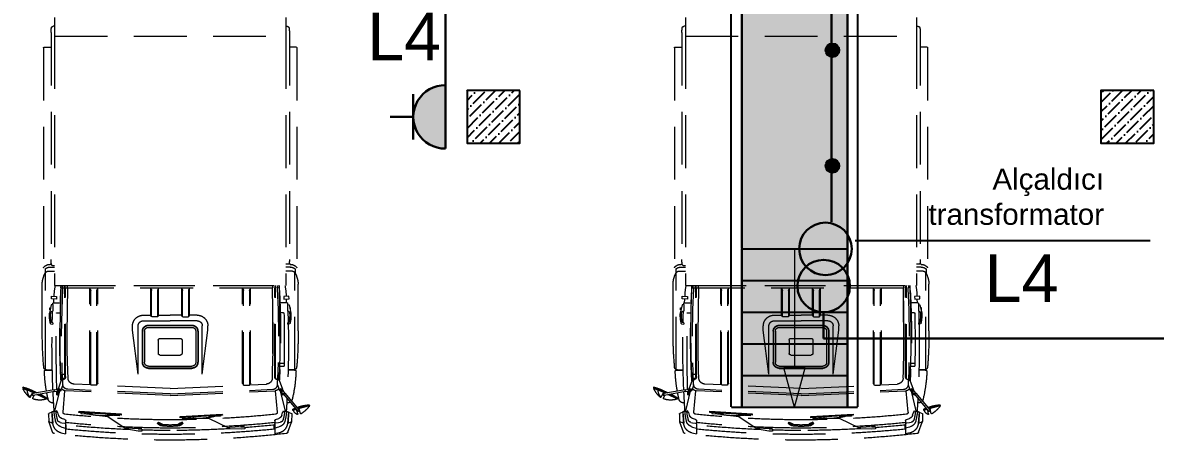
# Model space of a CAD drawing. Header units: millimetres. Extents: x 42452 to 2852333, y -419346 to 834876.
# Drawn here: x 2537334 to 2548055, y 434780 to 438755 of the extents above; entities that cross this region are included whole.
import ezdxf

# ---------------------------------------------------------------- set-up
doc = ezdxf.new("R2010")
doc.units = ezdxf.units.MM
doc.linetypes.add('( Hidden )', pattern=[0.275, 0.15, -0.125])
doc.linetypes.add('DASHED', pattern=[0.75, 0.5, -0.25])
doc.layers.add('Arakesmelerin x_tti', color=7, linetype='Continuous')
for name, color, linetype, lineweight in [('Arakesmelerin x_tti_Ном._пера__1', 7, 'Continuous', 15), ('cad-block.com_Pen_No__7', 7, 'Continuous', 60), ('memar', 7, 'Continuous', 25), ('надписи', 5, 'Continuous', 30), ('розетки10А_1Р54', 94, 'Continuous', 30), ('соед_роз', 94, 'Continuous', 30), ('Соедин', 5, 'Continuous', 30), ('Соедин_роз', 94, 'Continuous', 30)]:
    doc.layers.add(name, color=color, linetype=linetype, lineweight=lineweight)
doc.styles.get("Standard").update_dxf_attribs({"font": 'arial.ttf'})

# ---------------------------------------------------------------- blocks, each defined once
blk = doc.blocks.new('MAS1')
at = {"layer": 'cad-block.com_Pen_No__7', "color": 252, "linetype": 'DASHED', "lineweight": 9, "ltscale": 1000, "true_color": 0x939598}
for p, q in [((136686, 767974), (136671, 767974)), ((136686, 768058), (136686, 767882)), ((138873, 768058), (138873, 767882)), ((138873, 767974), (138888, 767974)), ((136651, 767914), (136651, 765765)), ((138873, 767882), (136686, 767882)), ((136686, 767882), (136686, 765519)), ((138873, 767882), (138873, 765519)), ((138907, 767914), (138907, 765765)), ((136581, 767772), (136581, 765772)), ((136581, 767772), (136581, 765599)), ((136581, 767772), (136581, 765772)), ((136581, 767772), (136581, 765599)), ((136584, 767776), (136651, 767776)), ((138974, 767776), (138907, 767776)), ((138978, 767772), (138978, 765772)), ((138978, 767772), (138978, 765599)), ((136642, 765720), (136686, 765720)), ((138916, 765720), (138904, 765720)), ((136595, 765676), (136595, 765633)), ((136598, 764723), (136598, 765638)), ((136622, 765654), (136686, 765654)), ((136642, 765693), (136686, 765693)), ((138873, 765706), (138888, 765706)), ((138916, 765693), (138873, 765693)), ((138936, 765654), (138873, 765654)), ((138961, 764723), (138961, 765638)), ((138963, 765676), (138963, 765633)), ((136568, 765090), (136568, 765533)), ((138873, 765519), (136686, 765519)), ((136746, 765498), (136746, 765519)), ((136759, 765500), (136759, 765515)), ((138797, 765518), (136761, 765518)), ((136780, 765500), (136780, 765515)), ((136787, 765500), (136787, 765515)), ((136807, 764875), (136807, 765519)), ((136807, 765500), (136807, 765515)), ((138751, 765500), (138751, 765515)), ((138772, 765500), (138772, 765515)), ((138779, 765500), (138779, 765515)), ((138800, 765500), (138800, 765515)), ((138813, 765498), (138812, 765519)), ((138990, 765090), (138990, 765533)), ((136654, 765394), (136656, 765419)), ((136703, 765391), (136654, 765394)), ((136656, 765419), (136705, 765416)), ((136705, 765416), (136703, 765391)), ((136741, 765292), (136746, 765487)), ((136745, 765472), (136746, 765480)), ((136746, 765487), (136747, 765497)), ((138812, 765497), (136747, 765497)), ((136755, 765292), (136764, 765487)), ((136764, 765487), (136764, 765497)), ((136782, 764652), (136782, 765497)), ((136790, 764656), (136790, 765497)), ((136808, 765291), (136810, 765497)), ((137019, 764593), (137019, 765487)), ((137027, 764578), (137027, 765472)), ((137086, 764576), (137086, 765472)), ((137094, 764593), (137094, 765487)), ((137596, 765240), (137596, 765487)), ((137603, 765224), (137603, 765472)), ((137662, 765224), (137662, 765472)), ((137670, 765240), (137670, 765487)), ((137889, 765240), (137889, 765487)), ((137896, 765224), (137896, 765472)), ((137955, 765224), (137955, 765472)), ((137963, 765240), (137963, 765487)), ((138465, 764593), (138465, 765487)), ((138473, 764576), (138473, 765472)), ((138531, 764578), (138531, 765472)), ((138539, 764593), (138539, 765487)), ((138750, 765291), (138748, 765497)), ((138769, 764656), (138769, 765497)), ((138776, 764652), (138776, 765497)), ((138795, 765487), (138794, 765497)), ((138803, 765292), (138795, 765487)), ((138812, 765487), (138812, 765497)), ((138818, 765292), (138812, 765487)), ((138813, 765472), (138813, 765480)), ((138903, 765419), (138854, 765416)), ((138854, 765416), (138855, 765391)), ((138855, 765391), (138904, 765394)), ((138904, 765394), (138903, 765419)), ((136654, 765336), (136637, 765258)), ((136639, 765289), (136639, 765308)), ((136639, 765308), (136648, 765308)), ((136639, 765289), (136644, 765289)), ((136668, 765338), (136654, 765336)), ((136668, 765338), (136668, 765277)), ((136673, 765355), (136740, 765355)), ((136677, 765355), (136679, 765389)), ((136737, 765048), (136741, 765292)), ((136805, 765048), (136808, 765291)), ((138754, 765048), (138750, 765291)), ((138821, 765048), (138818, 765292)), ((138885, 765355), (138819, 765355)), ((138882, 765355), (138880, 765389)), ((138890, 765338), (138905, 765336)), ((138890, 765338), (138890, 765277)), ((138905, 765336), (138922, 765258)), ((138920, 765308), (138911, 765308)), ((138920, 765289), (138915, 765289)), ((138920, 765289), (138920, 765308)), ((136707, 765261), (136736, 765261)), ((137524, 765238), (137596, 765238)), ((137524, 765238), (137596, 765238)), ((137524, 765184), (137779, 765184)), ((137603, 765225), (137597, 765236)), ((137661, 765224), (137605, 765224)), ((137663, 765225), (137669, 765236)), ((137670, 765238), (137779, 765238)), ((137889, 765238), (137779, 765238)), ((138034, 765184), (137779, 765184)), ((137896, 765225), (137890, 765236)), ((137898, 765224), (137954, 765224)), ((137956, 765225), (137962, 765236)), ((138034, 765238), (137963, 765238)), ((138034, 765238), (137963, 765238)), ((138852, 765261), (138822, 765261)), ((136647, 765157), (136668, 765153)), ((136668, 765167), (136656, 765169)), ((136668, 765167), (136668, 765153)), ((137422, 765097), (137422, 765136)), ((137476, 764681), (137422, 765097)), ((137476, 764681), (137476, 765136)), ((137516, 765086), (137516, 764792)), ((137519, 765086), (137519, 764792)), ((137537, 765087), (137537, 764792)), ((137985, 765144), (137574, 765144)), ((137985, 765141), (137574, 765141)), ((137985, 765123), (137574, 765123)), ((138022, 765087), (138022, 764792)), ((138040, 765086), (138040, 764792)), ((138043, 765086), (138043, 764792)), ((138083, 764681), (138083, 765136)), ((138083, 764681), (138136, 765097)), ((138136, 765097), (138136, 765136)), ((138890, 765167), (138903, 765169)), ((138890, 765167), (138890, 765153)), ((138912, 765157), (138890, 765153)), ((136738, 764901), (136737, 765048)), ((136806, 764902), (136805, 765048)), ((137667, 765003), (137667, 764876)), ((137877, 765017), (137682, 765017)), ((137892, 765003), (137892, 764876)), ((138753, 764902), (138754, 765048)), ((138820, 764901), (138821, 765048)), ((136743, 764705), (136738, 764901)), ((136810, 764707), (136806, 764902)), ((137877, 764861), (137682, 764861)), ((138749, 764707), (138753, 764902)), ((138816, 764705), (138820, 764901)), ((136701, 764782), (136738, 764782)), ((136701, 764751), (136739, 764751)), ((137985, 764755), (137574, 764755)), ((136603, 764719), (136663, 764719)), ((136609, 764720), (136663, 764720)), ((136746, 764617), (136743, 764705)), ((136753, 764693), (136750, 764630)), ((136756, 764695), (136759, 764695)), ((136812, 764643), (136810, 764707)), ((137985, 764738), (137574, 764738)), ((137985, 764734), (137574, 764734)), ((138746, 764643), (138749, 764707)), ((138812, 764681), (138777, 764681)), ((138802, 764695), (138800, 764695)), ((138805, 764693), (138809, 764630)), ((138812, 764617), (138816, 764705)), ((138950, 764720), (138895, 764720)), ((138956, 764719), (138895, 764719)), ((136749, 764624), (136717, 764537)), ((136764, 764580), (136745, 764527)), ((137026, 764579), (136869, 764586)), ((137027, 764578), (137020, 764590)), ((137084, 764576), (137029, 764576)), ((137086, 764578), (137093, 764590)), ((137779, 764545), (137086, 764576)), ((137779, 764545), (138473, 764576)), ((138472, 764578), (138466, 764590)), ((138475, 764576), (138529, 764576)), ((138532, 764578), (138538, 764590)), ((138532, 764579), (138689, 764586)), ((138812, 764642), (138777, 764642)), ((138795, 764580), (138814, 764527)), ((138810, 764624), (138841, 764537)), ((138840, 764541), (138849, 764539)), ((138845, 764518), (138849, 764539)), ((138877, 764532), (138849, 764539)), ((139051, 764502), (139132, 764539)), ((139060, 764500), (139136, 764536)), ((139176, 764548), (139132, 764527)), ((139132, 764539), (139136, 764536)), ((139133, 764539), (139171, 764557)), ((139175, 764552), (139136, 764533)), ((139136, 764536), (139136, 764531)), ((139172, 764542), (139170, 764545)), ((139171, 764557), (139175, 764552)), ((139175, 764552), (139176, 764548)), ((136693, 764500), (136561, 764343)), ((136706, 764489), (136575, 764332)), ((136689, 764333), (136734, 764518)), ((136693, 764500), (136710, 764524)), ((136693, 764500), (136706, 764489)), ((136706, 764489), (136727, 764510)), ((136716, 764531), (136710, 764524)), ((136710, 764524), (136727, 764510)), ((136716, 764486), (136720, 764503)), ((136733, 764518), (136727, 764510)), ((136765, 764321), (136783, 764523)), ((137779, 764477), (136786, 764522)), ((137779, 764477), (138772, 764522)), ((138793, 764321), (138775, 764523)), ((138870, 764333), (138824, 764518)), ((138835, 764520), (138845, 764518)), ((138842, 764486), (138835, 764519)), ((138874, 764515), (138845, 764518)), ((138874, 764515), (138877, 764532)), ((138874, 764515), (139076, 764479)), ((138877, 764532), (139079, 764497)), ((138944, 764451), (139023, 764489)), ((138944, 764446), (139032, 764487)), ((138944, 764451), (138944, 764446)), ((138944, 764446), (138948, 764443)), ((138948, 764443), (139040, 764486)), ((138953, 764445), (138953, 764445)), ((139068, 764499), (139136, 764531)), ((139080, 764451), (139068, 764481)), ((139101, 764467), (139087, 764493)), ((139104, 764462), (139088, 764493)), ((139131, 764528), (139132, 764527)), ((136464, 764389), (136460, 764383)), ((136460, 764383), (136461, 764379)), ((136460, 764383), (136570, 764354)), ((136461, 764379), (136567, 764351)), ((136575, 764360), (136464, 764389)), ((136466, 764375), (136466, 764378)), ((136547, 764307), (136557, 764341)), ((136572, 764305), (136579, 764335)), ((136586, 764346), (136618, 764337)), ((136589, 764349), (136621, 764341)), ((136621, 764347), (136594, 764355)), ((136611, 764333), (136613, 764339)), ((136621, 764341), (136618, 764337)), ((136621, 764347), (136621, 764341)), ((136663, 764322), (136660, 764322)), ((136660, 764322), (136664, 764214)), ((136678, 764329), (136661, 764321)), ((136666, 764408), (136676, 764408)), ((136687, 764329), (136678, 764329)), ((136685, 764333), (136689, 764333)), ((136688, 764329), (136688, 764333)), ((136707, 764331), (136695, 764326)), ((136712, 764315), (136707, 764331)), ((138642, 764328), (138243, 764303)), ((138643, 764316), (138642, 764328)), ((138846, 764315), (138851, 764331)), ((138851, 764331), (138864, 764326)), ((138873, 764333), (138870, 764333)), ((138871, 764329), (138871, 764333)), ((138871, 764329), (138881, 764329)), ((138881, 764329), (138898, 764321)), ((138892, 764408), (138883, 764408)), ((138899, 764322), (138895, 764214)), ((138896, 764322), (138899, 764322)), ((136628, 764302), (136631, 764232)), ((136660, 764319), (136632, 764308)), ((136667, 764130), (136632, 764224)), ((136664, 764217), (136635, 764227)), ((136661, 764321), (136669, 764216)), ((136669, 764215), (136664, 764214)), ((136716, 764315), (136712, 764315)), ((136723, 764291), (136716, 764315)), ((136781, 764250), (136752, 764260)), ((136790, 764237), (136790, 764207)), ((137231, 764170), (137408, 764257)), ((137286, 764302), (137285, 764290)), ((137285, 764290), (137685, 764266)), ((137686, 764278), (137286, 764302)), ((137304, 764289), (137303, 764282)), ((137303, 764282), (137411, 764276)), ((137408, 764257), (137484, 764261)), ((137411, 764276), (137411, 764282)), ((137559, 764267), (137559, 764274)), ((137666, 764261), (137559, 764267)), ((137660, 764215), (137667, 764225)), ((137667, 764267), (137666, 764261)), ((137675, 764212), (137667, 764225)), ((137667, 764225), (137701, 764210)), ((137685, 764266), (137686, 764278)), ((137891, 764225), (137858, 764210)), ((137883, 764212), (137891, 764225)), ((137899, 764215), (137891, 764225)), ((138204, 764166), (138369, 764274)), ((138243, 764292), (138643, 764316)), ((138243, 764303), (138243, 764292)), ((138262, 764293), (138262, 764286)), ((138262, 764286), (138370, 764292)), ((138370, 764292), (138369, 764299)), ((138369, 764274), (138444, 764286)), ((138518, 764301), (138517, 764308)), ((138625, 764308), (138518, 764301)), ((138625, 764315), (138625, 764308)), ((138769, 764237), (138769, 764198)), ((138778, 764250), (138807, 764260)), ((138835, 764291), (138842, 764315)), ((138842, 764315), (138846, 764315)), ((138898, 764321), (138889, 764216)), ((138889, 764215), (138895, 764214)), ((138892, 764130), (138926, 764224)), ((138895, 764217), (138924, 764227)), ((138899, 764319), (138927, 764308)), ((138930, 764302), (138928, 764232)), ((136747, 764124), (136790, 764113)), ((136790, 764207), (136790, 764113)), ((136795, 764163), (136795, 764198)), ((137075, 764182), (137074, 764162)), ((137074, 764162), (137108, 764160)), ((137110, 764180), (137075, 764182)), ((137080, 764188), (137081, 764195)), ((137106, 764186), (137080, 764188)), ((137086, 764181), (137086, 764188)), ((137099, 764180), (137100, 764187)), ((137106, 764186), (137106, 764193)), ((137108, 764160), (137216, 764163)), ((137217, 764178), (137110, 764184)), ((137110, 764184), (137110, 764180)), ((137216, 764163), (137217, 764178)), ((137217, 764171), (137231, 764170)), ((137669, 764204), (137675, 764212)), ((137701, 764210), (137701, 764206)), ((137858, 764210), (137858, 764206)), ((137890, 764204), (137883, 764212)), ((138082, 764161), (138048, 764159)), ((138048, 764159), (138049, 764139)), ((138049, 764139), (138083, 764141)), ((138052, 764166), (138052, 764173)), ((138077, 764167), (138052, 764166)), ((138058, 764159), (138058, 764166)), ((138072, 764160), (138072, 764167)), ((138077, 764167), (138077, 764174)), ((138189, 764172), (138082, 764166)), ((138082, 764166), (138082, 764161)), ((138083, 764141), (138190, 764158)), ((138190, 764158), (138189, 764172)), ((138189, 764165), (138204, 764166)), ((138764, 764163), (138764, 764198)), ((138769, 764207), (138769, 764113)), ((138811, 764124), (138769, 764113))]:
    blk.add_line(p, q, dxfattribs=at)
at = {"layer": 'cad-block.com_Pen_No__7', "color": 252, "linetype": 'DASHED', "lineweight": 9, "ltscale": 1000, "true_color": 0x939598, "flags": 128}
for points in [[(137779, 764492), (136809, 764536, -0.39005), (136762, 764584), (136757, 764706), (136753, 764901), (136752, 765048), (136755, 765292)], [(137779, 764492), (138749, 764536, 0.39005), (138797, 764584), (138801, 764706), (138806, 764901), (138807, 765048), (138803, 765292)], [(136678, 764329, 0.049602), (136694, 764234)], [(138881, 764329, -0.049602), (138865, 764234)], [(136697, 764320, 0.051562), (136711, 764247)], [(138862, 764320, -0.051562), (138847, 764247)]]:
    blk.add_lwpolyline(points, format="xyb", dxfattribs=at)
for points in [[(136739, 764527), (136731, 764523), (136723, 764527), (136723, 764537), (136731, 764542), (136739, 764537)], [(138819, 764527), (138827, 764523), (138836, 764527), (138836, 764537), (138827, 764542), (138819, 764537)]]:
    blk.add_lwpolyline(points, close=True, dxfattribs=at)
for points in [[(136737, 764223), (136754, 764220), (136782, 764216)], [(138821, 764223), (138805, 764220), (138777, 764216)], [(136741, 764183), (136754, 764179), (136790, 764169)], [(138818, 764183), (138805, 764179), (138769, 764169)]]:
    blk.add_lwpolyline(points, dxfattribs=at)
at = {"layer": 'cad-block.com_Pen_No__7', "color": 252, "linetype": 'DASHED', "lineweight": 9, "ltscale": 1000, "true_color": 0x939598}
for centre in [(136731, 764532), (138827, 764532)]:
    blk.add_circle(centre, 5.86, dxfattribs=at)
for centre, radius, start, end in [((136671, 767958), 15.8, 90, 170.9153), ((138888, 767958), 15.8, 9.0847, 90), ((136945, 767914), 294, 170.9153, 180), ((138613, 767914), 294, 0, 9.0847), ((136642, 767729), 74.6, 140.6975, 145.174), ((136642, 767729), 74.6, 140.6975, 145.174), ((138917, 767729), 74.6, 34.826, 39.3025), ((136642, 765645), 74.6, 89.753, 145.174), ((136945, 765765), 294, 180, 189.0847), ((138888, 765722), 15.8, 270, 350.9153), ((138613, 765765), 294, 350.9153, 0), ((138917, 765645), 74.6, 34.826, 90.247), ((136802, 765525), 234, 150.197, 177.9872), ((136642, 765621), 72.1, 89.753, 130.2072), ((136622, 765628), 26.4, 90, 150.197), ((138917, 765621), 72.1, 49.7928, 90.247), ((138936, 765628), 26.4, 29.803, 90), ((138757, 765525), 234, 2.0128, 29.803), ((137322, 765396), 641, 168.9794, 178.117), ((136761, 765515), 2.83, 90, 180), ((136782, 765515), 2.83, 90, 180), ((136790, 765515), 2.83, 90, 180), ((136810, 765515), 2.83, 90, 180), ((138748, 765515), 2.83, 0, 90), ((138717, 765519), 48.8, 359.6316, 0.1937), ((138769, 765515), 2.83, 0, 90), ((138716, 765508), 58.6, 10.605, 11.0819), ((138776, 765515), 2.83, 0, 90), ((138797, 765515), 2.83, 0, 90), ((138237, 765396), 641, 1.883, 11.0206), ((144382, 765050), 7648, 176.836, 183.2532), ((136747, 765499), 1.76, 203.6304, 244.268), ((136761, 765500), 2.83, 180, 270), ((136782, 765500), 2.83, 180, 270), ((136790, 765500), 2.83, 180, 270), ((136810, 765500), 2.83, 180, 270), ((137008, 765472), 19.5, 0, 53.1301), ((137105, 765472), 19.5, 126.8699, 180), ((137584, 765472), 19.5, 0, 53.1301), ((137682, 765472), 19.5, 126.8699, 180), ((137877, 765472), 19.5, 0, 53.1301), ((137975, 765472), 19.5, 126.8699, 180), ((138453, 765472), 19.5, 0, 53.1301), ((138551, 765472), 19.5, 126.8699, 180), ((138748, 765500), 2.83, 270, 0), ((138769, 765500), 2.83, 270, 0), ((138776, 765500), 2.83, 270, 0), ((138797, 765500), 2.83, 270, 0), ((138811, 765499), 1.76, 295.732, 336.3696), ((131177, 765050), 7648, 356.7468, 3.164), ((146126, 764954), 9466, 177.5969, 177.6748), ((136673, 765350), 4.88, 90, 178.1493), ((137320, 765363), 641, 177.2878, 177.5979), ((137320, 765363), 641, 177.2878, 177.5979), ((138239, 765363), 641, 2.4021, 2.7122), ((138885, 765350), 4.88, 1.8507, 90), ((129432, 764954), 9466, 2.3252, 2.4031), ((136940, 765236), 304, 175.9831, 195.1076), ((136953, 765237), 305, 176.0278, 192.8847), ((136668, 765258), 19.5, 90, 179.6797), ((146126, 764954), 9466, 178.0423, 178.7046), ((154535, 764973), 17835, 179.0915, 181.4625), ((136707, 765256), 4.88, 90, 179.0915), ((137524, 765136), 102, 90, 180), ((137524, 765136), 48.8, 90, 180), ((137603, 765240), 7.81, 180, 208.9689), ((137605, 765226), 1.95, 208.9689, 270), ((137661, 765226), 1.95, 270, 331.0311), ((137662, 765240), 7.81, 331.0311, 0), ((137896, 765240), 7.81, 180, 208.9689), ((137898, 765226), 1.95, 208.9689, 270), ((137954, 765226), 1.95, 270, 331.0311), ((137955, 765240), 7.81, 331.0311, 0), ((138034, 765136), 102, 0, 90), ((138034, 765136), 48.8, 0, 90), ((138852, 765256), 4.88, 0.9085, 90), ((121023, 764973), 17835, 358.6033, 0.9085), ((138890, 765258), 19.5, 0.3203, 90), ((129432, 764954), 9466, 1.2954, 1.9577), ((138606, 765237), 305, 347.1153, 3.9722), ((138618, 765236), 304, 344.8924, 4.0169), ((140247, 765069), 3679, 179.6804, 185.0619), ((146126, 764954), 9466, 178.7858, 182.8937), ((137574, 765086), 57.8, 90, 180), ((137574, 765086), 54.7, 90, 180), ((137574, 765086), 37, 90, 180), ((137985, 765086), 57.8, 0, 90), ((137985, 765086), 54.7, 0, 90), ((137985, 765086), 37, 0, 90), ((129432, 764954), 9466, 357.4368, 1.2142), ((135311, 765069), 3679, 354.9381, 0.3196), ((137682, 765003), 14.6, 90, 180), ((137877, 765003), 14.6, 0, 90), ((137682, 764876), 14.6, 180, 270), ((137877, 764876), 14.6, 270, 0), ((137574, 764792), 57.8, 180, 270), ((137574, 764792), 54.7, 180, 270), ((137574, 764792), 37, 180, 270), ((137985, 764792), 54.7, 270, 0), ((137985, 764792), 37, 270, 0), ((137985, 764792), 57.8, 270, 0), ((136609, 764747), 26.4, 185.0619, 270), ((136603, 764704), 14.6, 90, 182.2969), ((137958, 764758), 1371, 182.2969, 193.3791), ((136756, 764692), 2.93, 90, 176.7295), ((136753, 764652), 29.3, 307.5417, 0), ((136761, 764656), 29.3, 305.0987, 0), ((136872, 764645), 59.5, 182.1769, 267.4099), ((138687, 764645), 59.5, 272.5901, 357.8231), ((138798, 764656), 29.3, 180, 234.9013), ((138805, 764652), 29.3, 180, 232.4583), ((138802, 764692), 2.93, 3.2705, 90), ((138950, 764747), 26.4, 270, 354.9381), ((137600, 764758), 1371, 349.9699, 357.7031), ((138956, 764704), 14.6, 357.7031, 90), ((136731, 764532), 14.6, 160.1888, 340.1888), ((136730, 764631), 19.5, 340.1888, 356.7295), ((136788, 764562), 39.9, 203.9795, 267.4099), ((136639, 764829), 241, 300.5976, 305.0987), ((136620, 764824), 247, 304.8216, 307.5417), ((137027, 764593), 7.81, 180, 208.9689), ((137028, 764579), 1.95, 208.9689, 233.8848), ((137085, 764579), 1.95, 306.1152, 331.0311), ((137086, 764593), 7.81, 331.0311, 0), ((138473, 764593), 7.81, 180, 208.9689), ((138474, 764579), 1.95, 208.9689, 233.8848), ((138530, 764579), 1.95, 306.1152, 331.0311), ((138531, 764593), 7.81, 331.0311, 0), ((138770, 764562), 39.9, 272.5901, 336.0205), ((138920, 764829), 241, 234.9013, 239.4024), ((138938, 764824), 247, 232.4583, 235.1784), ((138828, 764631), 19.5, 183.2705, 199.8112), ((138827, 764532), 14.6, 199.8112, 19.8112), ((139358, 763810), 764, 107.2831, 114.638), ((139273, 764146), 423, 104.1582, 119.0513), ((138914, 764677), 293, 312.4039, 331.7597), ((139167, 764540), 4.88, 331.7597, 25), ((136666, 764451), 43, 193.3791, 214.6505), ((146126, 764954), 9466, 183.0498, 183.3046), ((154535, 764973), 17835, 181.5546, 181.5613), ((136711, 764487), 4.88, 181.5613, 346.8836), ((138847, 764487), 4.88, 193.1164, 358.4387), ((121023, 764973), 17835, 358.4387, 358.5363), ((129432, 764954), 9466, 356.6954, 357.3295), ((138892, 764451), 43, 270, 346.6209), ((137600, 764758), 1371, 346.6209, 349.2353), ((139358, 763810), 764, 116.8946, 122.7169), ((138958, 764447), 4.88, 205, 253.152), ((139013, 764629), 195, 253.152, 289.3047), ((139077, 764488), 11.2, 221.5, 26.8971), ((139077, 764488), 11.2, 26.8971, 118.5), ((139077, 764488), 8.79, 260, 80), ((139076, 764450), 4.88, 289.3047, 22.1645), ((139106, 764469), 4.88, 207.8355, 320.1069), ((139108, 764464), 4.88, 206.8971, 312.4039), ((139034, 764529), 97.7, 320.1069, 357.5778), ((139127, 764525), 4.88, 357.5778, 25), ((136435, 763967), 423, 70.0506, 85.8418), ((136470, 764373), 4.88, 165, 218.2403), ((136697, 764552), 293, 218.2403, 237.5961), ((136568, 764338), 11.2, 101.5, 163.1029), ((136568, 764338), 11.2, 163.1029, 346.8971), ((136568, 764338), 8.79, 140, 320), ((136556, 764353), 58.6, 292.3089, 340.0923), ((136568, 764338), 11.2, 346.8971, 358.5), ((136435, 763967), 423, 64.1582, 67.5362), ((136666, 764451), 43, 238.3016, 270), ((146126, 764954), 9466, 183.3046, 183.7347), ((136685, 764337), 4.88, 184.2861, 270), ((136687, 764319), 9.77, 5.1065, 90), ((138871, 764319), 9.77, 90, 174.8935), ((138873, 764337), 4.88, 270, 355.7139), ((129432, 764954), 9466, 356.2653, 356.6954), ((136542, 764309), 4.88, 237.5961, 343.1029), ((136576, 764303), 4.88, 166.8971, 292.3089), ((136634, 764302), 5.86, 111.9831, 182), ((136637, 764232), 5.86, 182, 252.0169), ((136637, 764226), 4.79, 148.3825, 200.3045), ((136773, 764224), 104, 184.701, 255.8857), ((136766, 764254), 75.2, 195.2909, 250.3462), ((136744, 764257), 34.2, 196.9132, 258.5412), ((136767, 764304), 45.9, 196.2602, 250.3167), ((136785, 764319), 19.5, 174.9709, 264.0272), ((136776, 764237), 13.7, 0, 70.3167), ((136780, 764207), 9.77, 0, 82.3039), ((137794, 773965), 9718, 264.0272, 269.9133), ((137794, 773887), 9718, 264.0702, 269.9133), ((137526, 764959), 700, 256.5563, 276.6556), ((137736, 764268), 92.8, 214.8606, 224.0319), ((137765, 773965), 9718, 270.0867, 275.9728), ((137765, 773887), 9718, 270.0867, 275.9298), ((137823, 764268), 92.8, 315.9681, 325.1394), ((138402, 764985), 700, 263.4398, 283.5391), ((138782, 764237), 13.7, 109.6833, 180), ((138778, 764207), 9.77, 97.6961, 180), ((138774, 764319), 19.5, 275.9728, 5.0291), ((138791, 764304), 45.9, 289.6833, 343.7398), ((138786, 764224), 104, 284.1143, 355.299), ((138792, 764254), 75.2, 289.6538, 344.7091), ((138815, 764257), 34.2, 281.4588, 343.0868), ((138922, 764232), 5.86, 287.9831, 358), ((138922, 764226), 4.79, 339.6955, 31.6175), ((138924, 764302), 5.86, 358, 68.0169), ((136685, 764136), 19.5, 200.3045, 263.4845), ((137779, 773715), 9660, 263.4845, 276.5155), ((137794, 773864), 9718, 264.0702, 265.7567), ((136800, 764163), 4.88, 180, 264.278), ((137779, 773938), 9829, 264.278, 275.722), ((137794, 773864), 9718, 266.5901, 269.9133), ((137704, 764238), 48.8, 224.0319, 264.0113), ((137703, 764246), 43.9, 231.0201, 263.9414), ((137779, 764967), 769, 263.9414, 270), ((137779, 764954), 769, 264.0113, 270), ((137706, 764206), 4.88, 180, 264.4602), ((137779, 764967), 769, 270, 276.0586), ((137779, 764954), 769, 270, 275.9887), ((137765, 773864), 9718, 270.0867, 271.6743), ((137853, 764206), 4.88, 275.5398, 0), ((137854, 764238), 48.8, 275.9887, 315.9681), ((137856, 764246), 43.9, 276.0586, 308.9799), ((137765, 773864), 9718, 272.3914, 275.9298), ((138759, 764163), 4.88, 275.722, 0), ((138873, 764136), 19.5, 276.5155, 339.6955)]:
    blk.add_arc(centre, radius, start, end, dxfattribs=at)
blk = doc.blocks.new('Линия_324', base_point=(1823132, -1670291))
at = {"layer": 'Arakesmelerin x_tti', "linetype": 'Continuous', "lineweight": 0, "true_color": 0x000000}
blk.add_hatch(color=18, dxfattribs=at).paths.add_polyline_path([(1823132, -1672091), (1823232, -1671718), (1823032, -1671718)])
at = {"layer": 'Arakesmelerin x_tti_Ном._пера__1', "linetype": '( Hidden )'}
blk.add_line((1823132, -1670591), (1823132, -1671718), dxfattribs=at)
at = {"layer": 'Arakesmelerin x_tti_Ном._пера__1', "linetype": 'Continuous'}
for p, q in [((1823132, -1672091), (1823032, -1671718)), ((1823032, -1671718), (1823232, -1671718)), ((1823132, -1672091), (1823232, -1671718))]:
    blk.add_line(p, q, dxfattribs=at)
blk = doc.blocks.new('10А_1Р54')
at = {"layer": 'розетки10А_1Р54'}
h = blk.add_hatch(color=256, dxfattribs=at)
h.paths.add_polyline_path([(0, 305, 0.419025), (-300, 0), (0, 0)])
h.paths.add_polyline_path([(0, 305), (0, 0), (300, 0, 0.419025)])
for p, q in [((0, 305), (0, 524)), ((-215, 305), (215, 305)), ((-300, 0), (300, 0))]:
    blk.add_line(p, q, dxfattribs=at)
blk.add_arc((0, 5), 300, 359.0604, 180.9396, dxfattribs=at)

msp = doc.modelspace()

# ---------------------------------------------------------------- hatches: boundary and pattern name
at = {"layer": 'memar', "linetype": 'Continuous', "lineweight": 25}
msp.add_hatch(color=256, dxfattribs=at).paths.add_polyline_path([(2545140.01921, 442112.9323), (2544140.01921, 442112.9323), (2544140.01921, 435112.9323), (2545140.01921, 435112.9323)])
at = {"layer": 'memar', "lineweight": 25}
h = msp.add_hatch(dxfattribs=at)
h.set_pattern_fill('ANSI36', color=256, scale=500)
h.set_pattern_definition([(45, (815142.63, 2720210.44), (33.1456304, 121.533978), [156.25, -31.25, 0, -31.25])])
h.paths.add_polyline_path([(2541539.86168, 438112.92792), (2541539.86168, 437612.92792), (2542039.86168, 437612.92792), (2542039.86168, 438112.92792)])
h = msp.add_hatch(dxfattribs=at)
h.set_pattern_fill('ANSI36', color=256, scale=500)
h.set_pattern_definition([(45, (809142.63, 2720210.44), (33.1456304, 121.533978), [156.25, -31.25, 0, -31.25])])
h.paths.add_polyline_path([(2547539.86168, 438112.92792), (2547539.86168, 437612.92792), (2548039.86168, 437612.92792), (2548039.86168, 438112.92792)])
at = {"layer": 'Соедин', "lineweight": -3}
for points in [[(2544933.08834, 438493.84676, -1), (2545063.22918, 438493.84676, -1)], [(2544933.08834, 437399.36683, -1), (2545063.22918, 437399.36683, -1)]]:
    msp.add_hatch(color=104, dxfattribs=at).paths.add_polyline_path(points)

# ---------------------------------------------------------------- linework, layer by layer
at = {"layer": 'memar', "linetype": '( Hidden )', "lineweight": 25}
for p, q in [((2544040.01921, 435112.9323), (2544040.01921, 442212.9323)), ((2545240.01921, 435112.9323), (2545240.01921, 442212.9323)), ((2544140.01921, 436612.9323), (2544140.01921, 442112.9323)), ((2545140.01921, 442112.9323), (2545140.01921, 436612.9323)), ((2544140.01921, 435112.9323), (2544140.01921, 436612.9323)), ((2544140.01921, 435112.9323), (2544140.01921, 436612.9323)), ((2544140.01921, 436612.9323), (2545140.01921, 436612.9323)), ((2545140.01921, 436612.9323), (2545140.01921, 435112.9323)), ((2545140.01921, 436612.9323), (2545140.01921, 435112.9323)), ((2544140.01921, 436312.9323), (2545140.01921, 436312.9323)), ((2544140.01921, 436012.9323), (2545140.01921, 436012.9323)), ((2544140.01921, 435712.9323), (2545140.01921, 435712.9323)), ((2544140.01921, 435412.9323), (2545140.01921, 435412.9323)), ((2544040.01921, 435112.9323), (2545240.01921, 435112.9323))]:
    msp.add_line(p, q, dxfattribs=at)
at = {"layer": 'memar', "color": 0, "lineweight": 25, "flags": 128}
for points in [[(2544140.01921, 442112.9323), (2544140.01921, 435112.9323)], [(2545140.01921, 435112.9323), (2545140.01921, 442112.9323)], [(2544140.01921, 435112.9323), (2545140.01921, 435112.9323)]]:
    msp.add_lwpolyline(points, dxfattribs=at)
at = {"layer": 'memar', "color": 3, "lineweight": 25}
for points in [[(2542039.86168, 438112.92792), (2541539.86168, 438112.92792), (2541539.86168, 437612.92792), (2542039.86168, 437612.92792)], [(2548039.86168, 438112.92792), (2547539.86168, 438112.92792), (2547539.86168, 437612.92792), (2548039.86168, 437612.92792)]]:
    msp.add_lwpolyline(points, close=True, dxfattribs=at)
at = {"layer": 'надписи', "color": 7, "lineweight": -3}
msp.add_line((2548005.13137, 436690.37819), (2545212.4977, 436690.37819), dxfattribs=at)
at = {"layer": 'соед_роз'}
msp.add_line((2544915.42007, 436012.14319), (2544915.42007, 435764.48076), dxfattribs=at)
at = {"layer": 'Соедин', "color": 104, "lineweight": -3}
for centre in [(2544998.15876, 438493.84676), (2544998.15876, 437399.36683)]:
    msp.add_circle(centre, 65.07042, dxfattribs=at)
at = {"layer": 'Соедин', "color": 7}
for centre in [(2544932.27476, 436613.03975), (2544915.42007, 436260.75568)]:
    msp.add_circle(centre, 248.61249, dxfattribs=at)
at = {"layer": 'Соедин_роз'}
for p, q in [((2541336.1541, 437562.92792), (2541336.1541, 459687.32878)), ((2544990.17223, 441448.34333), (2544990.17223, 436870.44149)), ((2544915.42007, 435764.48076), (2553419.86389, 435764.48076))]:
    msp.add_line(p, q, dxfattribs=at)

# ---------------------------------------------------------------- block references
at = {"layer": 'memar', "color": 1, "lineweight": 25, "xscale": -1}
for p in [(2676509.43398, -329253.28534), (2682480.43223, -329253.28534)]:
    msp.add_blockref('MAS1', p, dxfattribs=at)
at = {"layer": 'memar', "linetype": '( Hidden )', "lineweight": 25, "xscale": -1}
msp.add_blockref('Линия_324', (2544640.01921, 436912.9323), dxfattribs=at)
at = {"layer": 'розетки10А_1Р54', "xscale": -1, "rotation": 90}
msp.add_blockref('10А_1Р54', (2541336.1541, 437862.92792), dxfattribs=at)

# ---------------------------------------------------------------- texts
at = {"layer": 'надписи', "color": 104, "width": 940.6293037, "attachment_point": 3}
for s, insert, char_height in [('L4', (2541294.43709, 438848.4557), 450), ('{\\fArial|b0|i0|c238|p34;Alçaldıcı transformator}', (2547568.90394, 437373.63632), 200), ('L{\\fArial|b0|i0|c238|p34;4}', (2547138.38465, 436559.95955), 450)]:
    msp.add_mtext(s, dxfattribs=dict(at, insert=insert, char_height=char_height))

doc.saveas('drawing.dxf')
